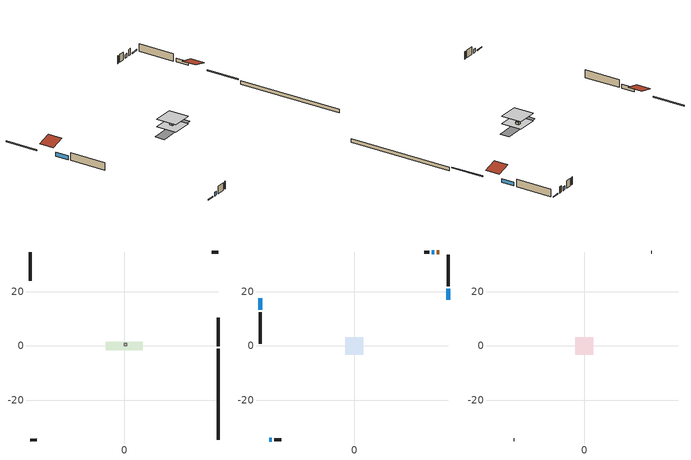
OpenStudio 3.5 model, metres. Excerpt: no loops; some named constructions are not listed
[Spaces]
air source heat pump airloop ret air space
 floor adiabatic (AdiabaticConst): 0,0 0,1 1,1 1,0 z0
 wall adiabatic (AdiabaticConst): 0,0 1,0 1,1 0,1 0,0 z0:1
 ceiling adiabatic (AdiabaticConst): 1,0 1,1 0,1 0,0 z1
crawlspace - unvented 1
 floor foundation (Slab1 construction): -6.86,-1.52 -6.86,1.52 6.86,1.52 6.86,-1.52 z-0.91
 wall outside (RimJoist4 construction): -34.58,-34.58 -32.23,-34.58 z0.3:0.61
 wall outside (RimJoist3 construction): -34.58,34.58 -34.58,24.01 z0.3:0.61
 wall outside (RimJoist2 construction): 34.58,34.58 32.23,34.58 z0.3:0.61
 wall outside (RimJoist1 construction): 34.58,-0.12 34.58,10.45 z0.3:0.61
 wall foundation (FoundationWall1 construction): 34.58,-34.58 34.58,-1.05 z-0.91:0.3
living space 1
 floor to crawlspace - unvented 1 (Floor1 construction): -3.23,-3.23 -3.23,3.23 3.23,3.23 3.23,-3.23 z0.3
 wall outside (AdiabaticWallConstruction 1): 31.3,34.58 30.39,34.58 z0.3:2.34
 wall outside (AdiabaticWallConstruction): -31.3,-34.58 -30.39,-34.58 / 29.46,34.58 28.54,34.58 z0.3:1.53; -34.58,17.51 -34.58,13.39 / 34.58,16.95 34.58,21.06 z0.3:1.52
 wall outside (Wall4 construction): -29.46,-34.58 -26.87,-34.58 z0.3:2.74
 wall outside (Wall3 construction): -34.58,12.46 -34.58,0.81 z0.3:2.74
 wall outside (Wall2 construction): 27.62,34.58 25.79,34.58 z0.3:2.74
 wall outside (Wall1 construction): 34.58,21.99 34.58,33.65 z0.3:2.74
 window (WindowConstruction 3): -31.3,-34.58 -30.39,-34.58 z0.3:1.52
 window (WindowConstruction 2): -34.58,17.51 -34.58,13.39 z0.3:1.52
 window (WindowConstruction 1): 29.46,34.58 28.54,34.58 z0.3:1.52
 window (WindowConstruction): 34.58,16.95 34.58,21.06 z0.3:1.52
 door (Door): 31.3,34.58 30.39,34.58 z0.3:2.34
attic - vented 1
 floor to living space 1 (Floor2 construction Reversed): -3.23,-3.23 -3.23,3.23 3.23,3.23 3.23,-3.23 z2.74
 wall outside (Wall6 construction): -25.94,-34.58 -25.7,-34.58 z0.3:2.74
 wall outside (Wall5 construction): 24.86,34.58 24.62,34.58 z0.3:2.74
 roof outside (Roof2 construction): 34.58,16.02,2.74 30.08,16.02,3.87 30.08,11.38,3.87 34.58,11.38,2.74
 roof outside (Roof1 construction): -34.58,18.44,2.74 -30.08,18.44,3.87 -30.08,23.08,3.87 -34.58,23.08,2.74
[Construction]
Floor2 construction: ceiling loosefill ins, ceiling stud and cavity, gypsum board
Floor1 construction Reversed: floor covering, osb sheathing 0.75 in., floor stud and cavity
[Material] Roughness=Rough; Thermal Absorptance=0.9
Name | Thickness {m} | Conductivity {W/m-K} | Density {kg/m3} | Specific Heat {J/kg-K} | Solar Absorptance | Visible Absorptance
ceiling stud and cavity | 0.1397 | 0.0923062 | 65.682 | 1177.47 | 0.7 | 0.7
ceiling loosefill ins | 0.0846667 | 0.0480833 | 16.02 | 1046.75 | 0.7 | 0.7
floor covering | 0.0127 | 0.0433444 | 54.468 | 1339.84 | 0.6 | 0.6
osb sheathing 0.75 in. | 0.01905 | 0.115458 | 512.64 | 1214.23 | 0.7 | 0.7
floor stud and cavity | 0.1397 | 0.27731 | 92.3553 | 1139.71 | 0.7 | 0.7
gypsum board | 0.0127 | 0.160291 | 801 | 837.4 | 0.6 | 0.6
[Schedule:Day]
interior lighting schedule allday9: 1, 0, 0.0890909, 4, 0, 0.0742424, 5, 0, 0.0816667, 6, 0, 0.133636, 7, 0, 0.222727, 8, 0, 0.282121, 10, 0, 0.304394, 11, 0, 0.289545, 12, 0, 0.274697, 13, 0, 0.267273, 14, 0, 0.259848, 15, 0, 0.274697, 16, 0, 0.304394, 17, 0, 0.371212, 18, 0, 0.482576, 19, 0, 0.638485, 20, 0, 0.779545, 21, 0, 0.816667, 22, 0, 0.586515, 23, 0, 0.29697, 24, 0, 0.133636
interior lighting schedule allday7: 1, 0, 0.0745455, 4, 0, 0.0621212, 5, 0, 0.0683333, 6, 0, 0.111818, 7, 0, 0.186364, 8, 0, 0.236061, 10, 0, 0.254697, 11, 0, 0.242273, 12, 0, 0.229848, 13, 0, 0.223636, 14, 0, 0.217424, 15, 0, 0.229848, 16, 0, 0.254697, 17, 0, 0.310606, 18, 0, 0.403788, 19, 0, 0.534242, 20, 0, 0.652273, 21, 0, 0.683333, 22, 0, 0.490758, 23, 0, 0.248485, 24, 0, 0.111818
interior lighting schedule allday6: 1, 0, 0.0727273, 4, 0, 0.0606061, 5, 0, 0.0666667, 6, 0, 0.109091, 7, 0, 0.181818, 8, 0, 0.230303, 10, 0, 0.248485, 11, 0, 0.236364, 12, 0, 0.224242, 13, 0, 0.218182, 14, 0, 0.212121, 15, 0, 0.224242, 16, 0, 0.248485, 17, 0, 0.30303, 18, 0, 0.393939, 19, 0, 0.521212, 20, 0, 0.636364, 21, 0, 0.666667, 22, 0, 0.478788, 23, 0, 0.242424, 24, 0, 0.109091
interior lighting schedule allday5: 1, 0, 0.0763636, 4, 0, 0.0636364, 5, 0, 0.07, 6, 0, 0.114545, 7, 0, 0.190909, 8, 0, 0.241818, 10, 0, 0.260909, 11, 0, 0.248182, 12, 0, 0.235455, 13, 0, 0.229091, 14, 0, 0.222727, 15, 0, 0.235455, 16, 0, 0.260909, 17, 0, 0.318182, 18, 0, 0.413636, 19, 0, 0.547273, 20, 0, 0.668182, 21, 0, 0.7, 22, 0, 0.502727, 23, 0, 0.254545, 24, 0, 0.114545
interior lighting schedule allday4: 1, 0, 0.0845455, 4, 0, 0.0704545, 5, 0, 0.0775, 6, 0, 0.126818, 7, 0, 0.211364, 8, 0, 0.267727, 10, 0, 0.288864, 11, 0, 0.274773, 12, 0, 0.260682, 13, 0, 0.253636, 14, 0, 0.246591, 15, 0, 0.260682, 16, 0, 0.288864, 17, 0, 0.352273, 18, 0, 0.457955, 19, 0, 0.605909, 20, 0, 0.739773, 21, 0, 0.775, 22, 0, 0.556591, 23, 0, 0.281818, 24, 0, 0.126818
interior lighting schedule allday3: 1, 0, 0.0927273, 4, 0, 0.0772727, 5, 0, 0.085, 6, 0, 0.139091, 7, 0, 0.231818, 8, 0, 0.293636, 10, 0, 0.316818, 11, 0, 0.301364, 12, 0, 0.285909, 13, 0, 0.278182, 14, 0, 0.270455, 15, 0, 0.285909, 16, 0, 0.316818, 17, 0, 0.386364, 18, 0, 0.502273, 19, 0, 0.664545, 20, 0, 0.811364, 21, 0, 0.85, 22, 0, 0.610455, 23, 0, 0.309091, 24, 0, 0.139091
interior lighting schedule allday2: 1, 0, 0.100909, 4, 0, 0.0840909, 5, 0, 0.0925, 6, 0, 0.151364, 7, 0, 0.252273, 8, 0, 0.319545, 10, 0, 0.344773, 11, 0, 0.327955, 12, 0, 0.311136, 13, 0, 0.302727, 14, 0, 0.294318, 15, 0, 0.311136, 16, 0, 0.344773, 17, 0, 0.420455, 18, 0, 0.546591, 19, 0, 0.723182, 20, 0, 0.882955, 21, 0, 0.925, 22, 0, 0.664318, 23, 0, 0.336364, 24, 0, 0.151364
interior lighting schedule allday1: 1, 0, 0.108182, 4, 0, 0.0901515, 5, 0, 0.0991667, 6, 0, 0.162273, 7, 0, 0.270455, 8, 0, 0.342576, 10, 0, 0.369621, 11, 0, 0.351591, 12, 0, 0.333561, 13, 0, 0.324545, 14, 0, 0.31553, 15, 0, 0.333561, 16, 0, 0.369621, 17, 0, 0.450758, 18, 0, 0.585985, 19, 0, 0.775303, 20, 0, 0.946591, 21, 0, 0.991667, 22, 0, 0.712197, 23, 0, 0.360606, 24, 0, 0.162273
occupants schedule allday1: 7, 0, 1, 8, 0, 0.868852, 9, 0, 0.409836, 16, 0, 0.245902, 17, 0, 0.295082, 18, 0, 0.540984, 21, 0, 0.885246, 24, 0, 1
